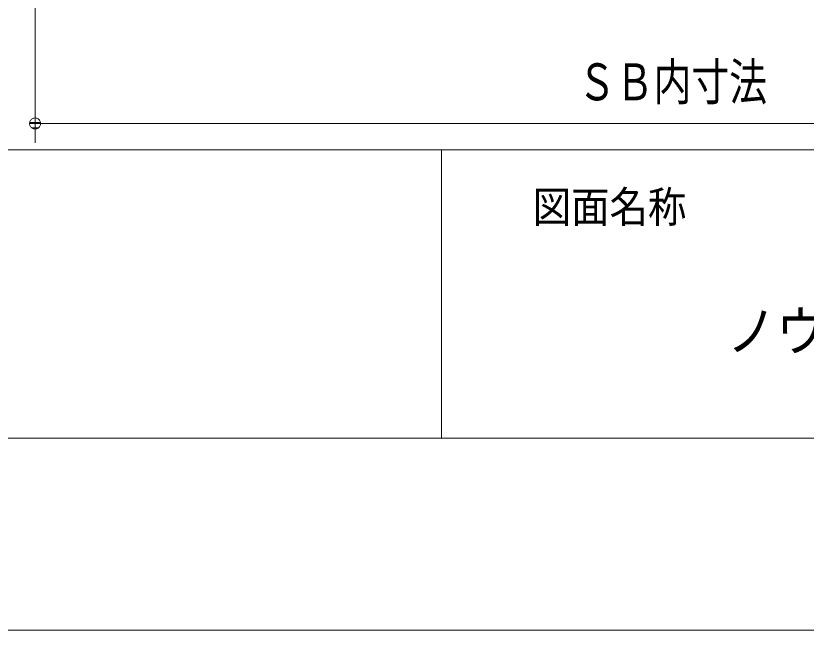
# Model space of a CAD drawing. Units: millimetres on the paper. Extents: x -305 to 305, y -152 to 152.
# Drawn here: x -223.16 to -182.04, y -148.5 to -116.52 of the extents above; entities that cross this region are included whole.
import ezdxf
from ezdxf.enums import TextEntityAlignment as Align

# ---------------------------------------------------------------- set-up
doc = ezdxf.new("R2010")
doc.units = ezdxf.units.MM
for name, color, linetype, lineweight in [('0-1_RV', 7, 'Continuous', 9), ('0-2_1図面枠', 7, 'Continuous', 9), ('0-3_0', 7, 'Continuous', 9), ('0-4_図面枠', 3, 'Continuous', 9), ('0-5_DEFPOINTS', 7, 'Continuous', 9)]:
    doc.layers.add(name, color=color, linetype=linetype, lineweight=lineweight)
doc.styles.add('ＭＳ ゴシック', font='')
doc.styles.get('ＭＳ ゴシック').set_extended_font_data('MS Gothic')

# ---------------------------------------------------------------- blocks, each defined once
blk = doc.blocks.new('_DOTSMALL')
at = {"layer": '0-3_0'}
for p, q in [((0.0746, 0.1), (-0.0746, 0.1)), ((0.1223, -0.0248), (-0.1223, -0.0248))]:
    blk.add_line(p, q, dxfattribs=at)
for points in [[(0.125, 0), (0.124, 0.0157), (0.1211, 0.0311), (0.1162, 0.046), (0.1095, 0.0602), (0.1011, 0.0735), (0.0911, 0.0856), (0.0797, 0.0963), (0.067, 0.1055), (0.0532, 0.1131), (0.0386, 0.1189), (0.0234, 0.1228), (0.0078, 0.1248), (-0.0078, 0.1248), (-0.0234, 0.1228), (-0.0386, 0.1189), (-0.0532, 0.1131), (-0.067, 0.1055), (-0.0797, 0.0963), (-0.0911, 0.0856), (-0.1011, 0.0735), (-0.1095, 0.0602), (-0.1162, 0.046), (-0.1211, 0.0311), (-0.124, 0.0157), (-0.125, 0), (0, 0)], [(-0.125, 0), (-0.124, -0.0157), (-0.1211, -0.0311), (-0.1162, -0.046), (-0.1095, -0.0602), (-0.1011, -0.0735), (-0.0911, -0.0856), (-0.0797, -0.0963), (-0.067, -0.1055), (-0.0532, -0.1131), (-0.0386, -0.1189), (-0.0234, -0.1228), (-0.0078, -0.1248), (0.0078, -0.1248), (0.0234, -0.1228), (0.0386, -0.1189), (0.0532, -0.1131), (0.067, -0.1055), (0.0797, -0.0963), (0.0911, -0.0856), (0.1011, -0.0735), (0.1095, -0.0602), (0.1162, -0.046), (0.1211, -0.0311), (0.124, -0.0157), (0.125, 0), (0, 0)]]:
    blk.add_lwpolyline(points, close=True, dxfattribs=at)

msp = doc.modelspace()

# ---------------------------------------------------------------- linework, layer by layer
at = {"layer": '0-1_RV'}
for p, q in [((-222.156, -111.687), (-222.156, -123.125)), ((-152.718, -122.125), (-222.156, -122.125))]:
    msp.add_line(p, q, dxfattribs=at)
at = {"layer": '0-3_0'}
msp.add_line((-201.017, -123.498), (-201.017, -138.498), dxfattribs=at)
msp.add_line((-201.017, -123.498), (-201.017, -138.498), dxfattribs=at)
at = {"layer": '0-4_図面枠'}
msp.add_line((-291.017, -123.498), (108.983, -123.498), dxfattribs=at)
msp.add_lwpolyline([(-291.017, -138.498), (108.983, -138.498), (108.983, 138.502), (-291.017, 138.502)], close=True, dxfattribs=at)
at = {"layer": '0-5_DEFPOINTS'}
msp.add_line((118.983, -148.498), (-301.017, -148.498), dxfattribs=at)

# ---------------------------------------------------------------- block references
at = {"layer": '0-1_RV', "xscale": 2.32, "yscale": 2.32, "rotation": 180}
msp.add_blockref('_DOTSMALL', (-222.156, -122.125), dxfattribs=at)

# ---------------------------------------------------------------- texts
at = {"layer": '0-1_RV', "style": 'ＭＳ ゴシック', "width": 0.75}
msp.add_text('ＳＢ内寸法', height=1.924, dxfattribs=at).set_placement((-193.914, -121.495), align=Align.BOTTOM_LEFT)
at = {"layer": '0-2_1図面枠', "style": 'ＭＳ ゴシック', "width": 0.9}
for s, height, p in [('図面名称', 1.628, (-196.268, -127.769)), ('ノウム 各種部材図面 全幅開口用窓枠・既設窓アタッチメント', 2.092, (-186.165, -134.602))]:
    msp.add_text(s, height=height, dxfattribs=at).set_placement(p, align=Align.BOTTOM_LEFT)

doc.saveas('drawing.dxf')
